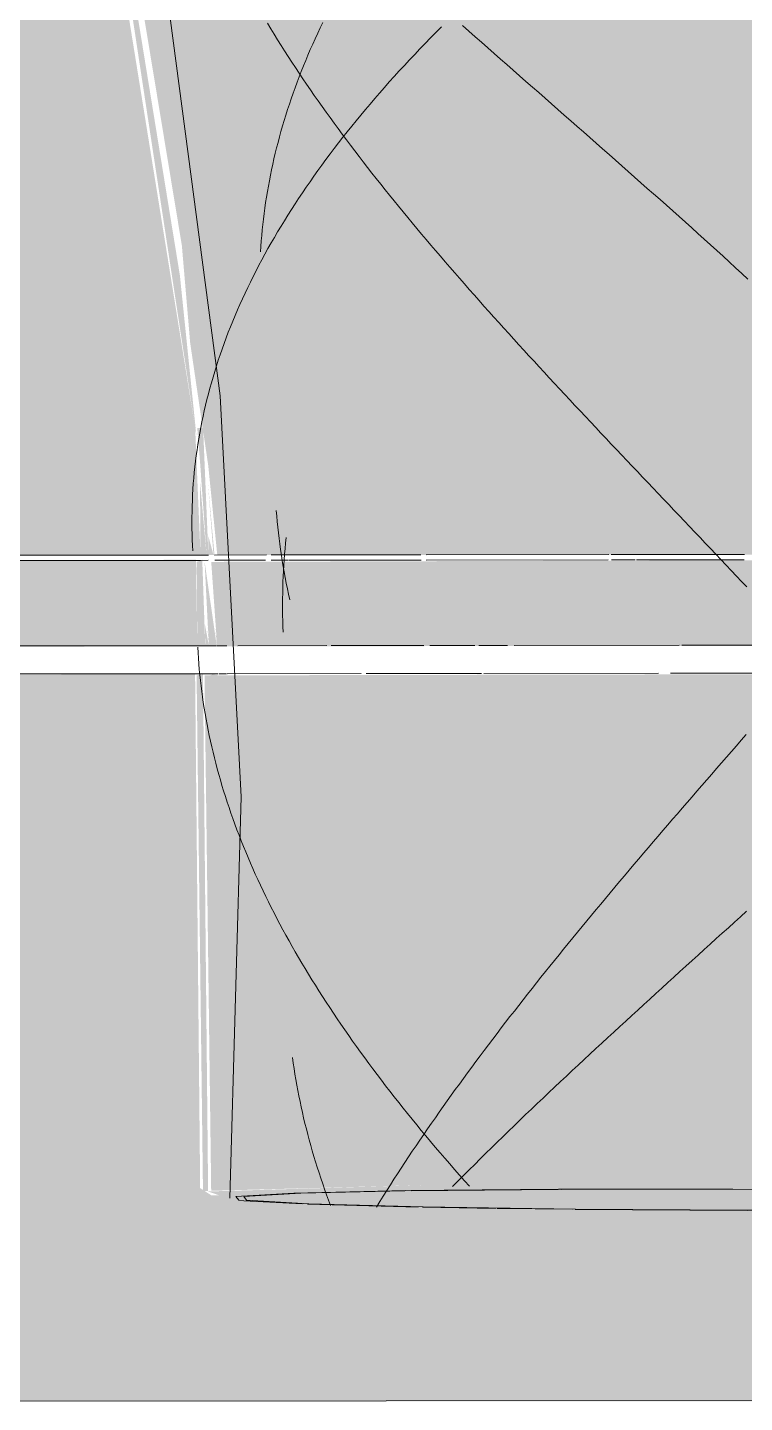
# Model space of a CAD drawing. Header units: inches. Extents: x 27328 to 121296, y -4075 to 4147.
# Drawn here: x 49625.25648 to 49625.26001, y 60.02466 to 60.03142 of the extents above; entities that cross this region are included whole.
import ezdxf

# ---------------------------------------------------------------- set-up
doc = ezdxf.new("R2010")
doc.units = ezdxf.units.IN
doc.header["$MEASUREMENT"] = 0
doc.layers.add('Q-SPCQ', color=91, linetype='Continuous', lineweight=9)
doc.layers.add('S-STRS', color=31, linetype='Continuous', lineweight=9)

# ---------------------------------------------------------------- blocks, each defined once
blk = doc.blocks.new('FP_213-mezzanine - perspective')
at = {"layer": 'Q-SPCQ'}
for p, q in [((23035.6228051, 60.0313991), (23035.6227786, 60.031372)), ((23035.6228319, 60.0314261), (23035.6228051, 60.0313991)), ((23035.6229366, 60.0314324), (23035.6229676, 60.031405)), ((23035.6229676, 60.031405), (23035.6229986, 60.0313775)), ((23035.6227523, 60.0313449), (23035.6227263, 60.0313178)), ((23035.6227786, 60.031372), (23035.6227523, 60.0313449)), ((23035.6229986, 60.0313775), (23035.6230297, 60.0313501)), ((23035.6230297, 60.0313501), (23035.6230608, 60.0313226)), ((23035.6226751, 60.0312636), (23035.6226499, 60.0312365)), ((23035.6227006, 60.0312907), (23035.6226751, 60.0312636)), ((23035.6227263, 60.0313178), (23035.6227006, 60.0312907)), ((23035.6230608, 60.0313226), (23035.6230919, 60.0312952)), ((23035.6230919, 60.0312952), (23035.6231231, 60.0312677)), ((23035.6231231, 60.0312677), (23035.6231544, 60.0312402)), ((23035.622625, 60.0312093), (23035.6226003, 60.0311822)), ((23035.6226499, 60.0312365), (23035.622625, 60.0312093)), ((23035.6231544, 60.0312402), (23035.6231856, 60.0312127)), ((23035.6231856, 60.0312127), (23035.623217, 60.0311851)), ((23035.6225518, 60.0311278), (23035.622528, 60.0311007)), ((23035.6225759, 60.031155), (23035.6225518, 60.0311278)), ((23035.6226003, 60.0311822), (23035.6225759, 60.031155)), ((23035.623217, 60.0311851), (23035.6232483, 60.0311576)), ((23035.6232483, 60.0311576), (23035.6232797, 60.0311301)), ((23035.6232797, 60.0311301), (23035.623311, 60.0311025)), ((23035.6225044, 60.0310735), (23035.6224811, 60.0310463)), ((23035.622528, 60.0311007), (23035.6225044, 60.0310735)), ((23035.623311, 60.0311025), (23035.6233424, 60.0310749)), ((23035.6233424, 60.0310749), (23035.6233739, 60.0310473)), ((23035.6224582, 60.0310191), (23035.6224354, 60.0309918)), ((23035.6224811, 60.0310463), (23035.6224582, 60.0310191)), ((23035.6233739, 60.0310473), (23035.6234053, 60.0310197)), ((23035.6234053, 60.0310197), (23035.6234368, 60.0309921)), ((23035.6223909, 60.0309374), (23035.622369, 60.0309101)), ((23035.622413, 60.0309646), (23035.6223909, 60.0309374)), ((23035.6224354, 60.0309918), (23035.622413, 60.0309646)), ((23035.6234368, 60.0309921), (23035.6234682, 60.0309645)), ((23035.6234682, 60.0309645), (23035.6234997, 60.0309368)), ((23035.6234997, 60.0309368), (23035.6235312, 60.0309092)), ((23035.6223475, 60.0308829), (23035.6223262, 60.0308556)), ((23035.622369, 60.0309101), (23035.6223475, 60.0308829)), ((23035.6235312, 60.0309092), (23035.6235626, 60.0308815)), ((23035.6235626, 60.0308815), (23035.6235941, 60.0308538)), ((23035.6222846, 60.030801), (23035.6222642, 60.0307737)), ((23035.6223052, 60.0308283), (23035.6222846, 60.030801)), ((23035.6223262, 60.0308556), (23035.6223052, 60.0308283)), ((23035.6235941, 60.0308538), (23035.6236255, 60.0308261)), ((23035.6236255, 60.0308261), (23035.623657, 60.0307984)), ((23035.623657, 60.0307984), (23035.6236884, 60.0307707)), ((23035.6222441, 60.0307464), (23035.6222243, 60.0307191)), ((23035.6222642, 60.0307737), (23035.6222441, 60.0307464)), ((23035.6236884, 60.0307707), (23035.6237198, 60.030743)), ((23035.6237198, 60.030743), (23035.6237512, 60.0307152)), ((23035.6221856, 60.0306645), (23035.6221667, 60.0306371)), ((23035.6222048, 60.0306918), (23035.6221856, 60.0306645)), ((23035.6222243, 60.0307191), (23035.6222048, 60.0306918)), ((23035.6237512, 60.0307152), (23035.6237826, 60.0306875)), ((23035.6237826, 60.0306875), (23035.623814, 60.0306597)), ((23035.623814, 60.0306597), (23035.6238453, 60.030632)), ((23035.6221481, 60.0306098), (23035.6221298, 60.0305825)), ((23035.6221667, 60.0306371), (23035.6221481, 60.0306098)), ((23035.6238453, 60.030632), (23035.6238766, 60.0306042)), ((23035.6238766, 60.0306042), (23035.6239078, 60.0305764)), ((23035.6220941, 60.0305277), (23035.6220767, 60.0305004)), ((23035.6221118, 60.0305551), (23035.6220941, 60.0305277)), ((23035.6221298, 60.0305825), (23035.6221118, 60.0305551)), ((23035.6239078, 60.0305764), (23035.6239391, 60.0305486)), ((23035.6239391, 60.0305486), (23035.6239703, 60.0305207)), ((23035.6239703, 60.0305207), (23035.6240014, 60.0304929)), ((23035.6220597, 60.030473), (23035.6220429, 60.0304456)), ((23035.6220767, 60.0305004), (23035.6220597, 60.030473)), ((23035.6240014, 60.0304929), (23035.6240325, 60.030465)), ((23035.6240325, 60.030465), (23035.6240636, 60.0304372)), ((23035.6220103, 60.0303908), (23035.6219944, 60.0303634)), ((23035.6220264, 60.0304182), (23035.6220103, 60.0303908)), ((23035.6220429, 60.0304456), (23035.6220264, 60.0304182)), ((23035.6240636, 60.0304372), (23035.6240946, 60.0304093)), ((23035.6240946, 60.0304093), (23035.6241255, 60.0303814)), ((23035.6219789, 60.030336), (23035.6219637, 60.0303085)), ((23035.6219944, 60.0303634), (23035.6219789, 60.030336)), ((23035.6241255, 60.0303814), (23035.6241564, 60.0303536)), ((23035.6241564, 60.0303536), (23035.6241873, 60.0303257)), ((23035.6241873, 60.0303257), (23035.624218, 60.0302977)), ((23035.6219342, 60.0302537), (23035.6219199, 60.0302262)), ((23035.6219488, 60.0302811), (23035.6219342, 60.0302537)), ((23035.6219637, 60.0303085), (23035.6219488, 60.0302811)), ((23035.624218, 60.0302977), (23035.6242488, 60.0302698)), ((23035.6242488, 60.0302698), (23035.6242794, 60.0302419)), ((23035.6219059, 60.0301988), (23035.6218922, 60.0301713)), ((23035.6219199, 60.0302262), (23035.6219059, 60.0301988)), ((23035.6242794, 60.0302419), (23035.62431, 60.0302139)), ((23035.62431, 60.0302139), (23035.6243405, 60.030186)), ((23035.6218659, 60.0301164), (23035.6218531, 60.0300889)), ((23035.6218789, 60.0301439), (23035.6218659, 60.0301164)), ((23035.6218922, 60.0301713), (23035.6218789, 60.0301439)), ((23035.6218407, 60.0300615), (23035.6218286, 60.030034)), ((23035.6218531, 60.0300889), (23035.6218407, 60.0300615)), ((23035.6218054, 60.029979), (23035.6217943, 60.0299515)), ((23035.6218169, 60.0300065), (23035.6218054, 60.029979)), ((23035.6218286, 60.030034), (23035.6218169, 60.0300065)), ((23035.6217834, 60.029924), (23035.6217729, 60.0298965)), ((23035.6217943, 60.0299515), (23035.6217834, 60.029924)), ((23035.6217628, 60.029869), (23035.6217529, 60.0298415)), ((23035.6217729, 60.0298965), (23035.6217628, 60.029869)), ((23035.6217341, 60.0297864), (23035.6217252, 60.0297589)), ((23035.6217433, 60.0298139), (23035.6217341, 60.0297864)), ((23035.6217529, 60.0298415), (23035.6217433, 60.0298139)), ((23035.6217166, 60.0297313), (23035.6217083, 60.0297038)), ((23035.6217252, 60.0297589), (23035.6217166, 60.0297313)), ((23035.6216927, 60.0296487), (23035.6216854, 60.0296212)), ((23035.6217004, 60.0296763), (23035.6216927, 60.0296487)), ((23035.6217083, 60.0297038), (23035.6217004, 60.0296763)), ((23035.6216784, 60.0295936), (23035.6216717, 60.0295661)), ((23035.6216854, 60.0296212), (23035.6216784, 60.0295936)), ((23035.6216593, 60.0295109), (23035.6216536, 60.0294834)), ((23035.6216653, 60.0295385), (23035.6216593, 60.0295109)), ((23035.6216717, 60.0295661), (23035.6216653, 60.0295385)), ((23035.6216482, 60.0294558), (23035.6216431, 60.0294282)), ((23035.6216536, 60.0294834), (23035.6216482, 60.0294558)), ((23035.6216338, 60.0293731), (23035.6216297, 60.0293455)), ((23035.6216383, 60.0294007), (23035.6216338, 60.0293731)), ((23035.6216431, 60.0294282), (23035.6216383, 60.0294007)), ((23035.6216259, 60.0293179), (23035.6216224, 60.0292903)), ((23035.6216297, 60.0293455), (23035.6216259, 60.0293179)), ((23035.6216163, 60.0292351), (23035.6216138, 60.0292076)), ((23035.6216192, 60.0292627), (23035.6216163, 60.0292351)), ((23035.6216224, 60.0292903), (23035.6216192, 60.0292627)), ((23035.6216115, 60.02918), (23035.6216096, 60.0291524)), ((23035.6216138, 60.0292076), (23035.6216115, 60.02918)), ((23035.621608, 60.0291248), (23035.6216067, 60.0290972)), ((23035.6216096, 60.0291524), (23035.621608, 60.0291248)), ((23035.621605, 60.029042), (23035.6216047, 60.0290144)), ((23035.6216057, 60.0290696), (23035.621605, 60.029042)), ((23035.6216067, 60.0290972), (23035.6216057, 60.0290696)), ((23035.6216047, 60.0290144), (23035.6216047, 60.0289868)), ((23035.6216047, 60.0289868), (23035.6216049, 60.0289591)), ((23035.6216049, 60.0289591), (23035.6216055, 60.0289315)), ((23035.6216055, 60.0289315), (23035.6216064, 60.0289039)), ((23035.6216064, 60.0289039), (23035.6216076, 60.0288763)), ((23035.6216076, 60.0288763), (23035.6216091, 60.0288487)), ((23035.6216337, 60.0283751), (23035.6216351, 60.028348)), ((23035.6216351, 60.028348), (23035.6216368, 60.0283209)), ((23035.6216368, 60.0283209), (23035.6216388, 60.0282937)), ((23035.6216388, 60.0282937), (23035.621641, 60.0282666)), ((23035.621641, 60.0282666), (23035.6216436, 60.0282395)), ((23035.6216436, 60.0282395), (23035.6216464, 60.0282123)), ((23035.6216464, 60.0282123), (23035.6216495, 60.0281852)), ((23035.6216495, 60.0281852), (23035.6216529, 60.028158)), ((23035.6216529, 60.028158), (23035.6216565, 60.0281309)), ((23035.6216565, 60.0281309), (23035.6216605, 60.0281037)), ((23035.6216605, 60.0281037), (23035.6216647, 60.0280766)), ((23035.6216647, 60.0280766), (23035.6216692, 60.0280494)), ((23035.6216692, 60.0280494), (23035.6216739, 60.0280222)), ((23035.6216739, 60.0280222), (23035.621679, 60.0279951)), ((23035.621679, 60.0279951), (23035.6216843, 60.0279679)), ((23035.6216843, 60.0279679), (23035.6216899, 60.0279407)), ((23035.6216899, 60.0279407), (23035.6216957, 60.0279135)), ((23035.6216957, 60.0279135), (23035.6217019, 60.0278863)), ((23035.6217019, 60.0278863), (23035.6217083, 60.0278591)), ((23035.6217083, 60.0278591), (23035.621715, 60.0278319)), ((23035.621715, 60.0278319), (23035.6217219, 60.0278047)), ((23035.6217219, 60.0278047), (23035.6217291, 60.0277775)), ((23035.6217291, 60.0277775), (23035.6217366, 60.0277503)), ((23035.6217366, 60.0277503), (23035.6217444, 60.0277231)), ((23035.6217444, 60.0277231), (23035.6217524, 60.0276959)), ((23035.6217524, 60.0276959), (23035.6217607, 60.0276687)), ((23035.6217607, 60.0276687), (23035.6217692, 60.0276414)), ((23035.6217692, 60.0276414), (23035.621778, 60.0276142)), ((23035.621778, 60.0276142), (23035.6217871, 60.027587)), ((23035.6217871, 60.027587), (23035.6217965, 60.0275597)), ((23035.6217965, 60.0275597), (23035.6218061, 60.0275325)), ((23035.6218061, 60.0275325), (23035.621816, 60.0275052)), ((23035.621816, 60.0275052), (23035.6218261, 60.027478)), ((23035.6218261, 60.027478), (23035.6218365, 60.0274507)), ((23035.6218365, 60.0274507), (23035.6218472, 60.0274234)), ((23035.6218472, 60.0274234), (23035.6218581, 60.0273962)), ((23035.6218581, 60.0273962), (23035.6218692, 60.0273689)), ((23035.6218692, 60.0273689), (23035.6218807, 60.0273416)), ((23035.6218807, 60.0273416), (23035.6218924, 60.0273143)), ((23035.6218924, 60.0273143), (23035.6219043, 60.027287)), ((23035.6219043, 60.027287), (23035.6219165, 60.0272597)), ((23035.6219165, 60.0272597), (23035.6219289, 60.0272325)), ((23035.6219289, 60.0272325), (23035.6219416, 60.0272052)), ((23035.6219416, 60.0272052), (23035.6219546, 60.0271778)), ((23035.6219546, 60.0271778), (23035.6219678, 60.0271505)), ((23035.6219678, 60.0271505), (23035.6219813, 60.0271232)), ((23035.6219813, 60.0271232), (23035.621995, 60.0270959)), ((23035.621995, 60.0270959), (23035.6220089, 60.0270686)), ((23035.6243336, 60.027077), (23035.6243038, 60.0270501)), ((23035.6220089, 60.0270686), (23035.6220231, 60.0270413)), ((23035.6220231, 60.0270413), (23035.6220375, 60.0270139)), ((23035.6220375, 60.0270139), (23035.6220522, 60.0269866)), ((23035.624274, 60.0270232), (23035.6242442, 60.0269963)), ((23035.6243038, 60.0270501), (23035.624274, 60.0270232)), ((23035.6220522, 60.0269866), (23035.6220671, 60.0269593)), ((23035.6220671, 60.0269593), (23035.6220823, 60.0269319)), ((23035.6241846, 60.0269424), (23035.6241548, 60.0269154)), ((23035.6242144, 60.0269693), (23035.6241846, 60.0269424)), ((23035.6242442, 60.0269963), (23035.6242144, 60.0269693)), ((23035.6220823, 60.0269319), (23035.6220977, 60.0269046)), ((23035.6220977, 60.0269046), (23035.6221134, 60.0268772)), ((23035.6221134, 60.0268772), (23035.6221293, 60.0268498)), ((23035.6241249, 60.0268884), (23035.6240951, 60.0268615)), ((23035.6241548, 60.0269154), (23035.6241249, 60.0268884)), ((23035.6221293, 60.0268498), (23035.6221454, 60.0268225)), ((23035.6221454, 60.0268225), (23035.6221617, 60.0267951)), ((23035.6240356, 60.0268075), (23035.6240058, 60.0267805)), ((23035.6240653, 60.0268345), (23035.6240356, 60.0268075)), ((23035.6240951, 60.0268615), (23035.6240653, 60.0268345)), ((23035.6221617, 60.0267951), (23035.6221783, 60.0267678)), ((23035.6221783, 60.0267678), (23035.6221952, 60.0267404)), ((23035.6221952, 60.0267404), (23035.6222122, 60.026713)), ((23035.623976, 60.0267535), (23035.6239463, 60.0267265)), ((23035.6240058, 60.0267805), (23035.623976, 60.0267535)), ((23035.6222122, 60.026713), (23035.6222295, 60.0266856)), ((23035.6222295, 60.0266856), (23035.622247, 60.0266582)), ((23035.6238869, 60.0266725), (23035.6238573, 60.0266455)), ((23035.6239166, 60.0266995), (23035.6238869, 60.0266725)), ((23035.6239463, 60.0267265), (23035.6239166, 60.0266995)), ((23035.622247, 60.0266582), (23035.6222648, 60.0266308)), ((23035.6222648, 60.0266308), (23035.6222828, 60.0266034)), ((23035.6222828, 60.0266034), (23035.622301, 60.026576)), ((23035.6238277, 60.0266185), (23035.6237981, 60.0265915)), ((23035.6238573, 60.0266455), (23035.6238277, 60.0266185)), ((23035.622301, 60.026576), (23035.6223194, 60.0265486)), ((23035.6223194, 60.0265486), (23035.6223381, 60.0265212)), ((23035.6237391, 60.0265374), (23035.6237096, 60.0265103)), ((23035.6237686, 60.0265644), (23035.6237391, 60.0265374)), ((23035.6237981, 60.0265915), (23035.6237686, 60.0265644)), ((23035.6223381, 60.0265212), (23035.6223569, 60.0264938)), ((23035.6223569, 60.0264938), (23035.622376, 60.0264664)), ((23035.622376, 60.0264664), (23035.6223954, 60.026439)), ((23035.6236802, 60.0264833), (23035.6236509, 60.0264562)), ((23035.6237096, 60.0265103), (23035.6236802, 60.0264833)), ((23035.6223954, 60.026439), (23035.6224149, 60.0264115)), ((23035.6224149, 60.0264115), (23035.6224347, 60.0263841)), ((23035.6235923, 60.0264021), (23035.6235631, 60.026375)), ((23035.6236216, 60.0264292), (23035.6235923, 60.0264021)), ((23035.6236509, 60.0264562), (23035.6236216, 60.0264292)), ((23035.6224347, 60.0263841), (23035.6224546, 60.0263567)), ((23035.6224546, 60.0263567), (23035.6224748, 60.0263292)), ((23035.6224748, 60.0263292), (23035.6224952, 60.0263018)), ((23035.623534, 60.026348), (23035.6235049, 60.0263209)), ((23035.6235631, 60.026375), (23035.623534, 60.026348)), ((23035.6224952, 60.0263018), (23035.6225158, 60.0262744)), ((23035.6225158, 60.0262744), (23035.6225366, 60.0262469)), ((23035.623447, 60.0262667), (23035.6234182, 60.0262396)), ((23035.623476, 60.0262938), (23035.623447, 60.0262667)), ((23035.6235049, 60.0263209), (23035.623476, 60.0262938)), ((23035.6225366, 60.0262469), (23035.6225576, 60.0262194)), ((23035.6225576, 60.0262194), (23035.6225789, 60.026192)), ((23035.6225789, 60.026192), (23035.6226003, 60.0261645)), ((23035.6233894, 60.0262125), (23035.6233607, 60.0261854)), ((23035.6234182, 60.0262396), (23035.6233894, 60.0262125)), ((23035.6226003, 60.0261645), (23035.622622, 60.0261371)), ((23035.622622, 60.0261371), (23035.6226438, 60.0261096)), ((23035.6233035, 60.0261311), (23035.6232751, 60.026104)), ((23035.6233321, 60.0261583), (23035.6233035, 60.0261311)), ((23035.6233607, 60.0261854), (23035.6233321, 60.0261583)), ((23035.6226438, 60.0261096), (23035.6226658, 60.0260821)), ((23035.6226658, 60.0260821), (23035.6226881, 60.0260546)), ((23035.6232467, 60.0260769), (23035.6232184, 60.0260498)), ((23035.6232751, 60.026104), (23035.6232467, 60.0260769)), ((23035.6226881, 60.0260546), (23035.6227105, 60.0260271)), ((23035.6227105, 60.0260271), (23035.6227332, 60.0259997)), ((23035.6227332, 60.0259997), (23035.622756, 60.0259722)), ((23035.6231622, 60.0259955), (23035.6231342, 60.0259683)), ((23035.6231903, 60.0260226), (23035.6231622, 60.0259955)), ((23035.6232184, 60.0260498), (23035.6231903, 60.0260226)), ((23035.622756, 60.0259722), (23035.622779, 60.0259447)), ((23035.622779, 60.0259447), (23035.6228022, 60.0259172)), ((23035.6231063, 60.0259412), (23035.6230786, 60.025914)), ((23035.6231342, 60.0259683), (23035.6231063, 60.0259412)), ((23035.6228022, 60.0259172), (23035.6228256, 60.0258897)), ((23035.6228256, 60.0258897), (23035.6228492, 60.0258622)), ((23035.6228492, 60.0258622), (23035.622873, 60.0258347)), ((23035.6230234, 60.0258597), (23035.6229959, 60.0258325)), ((23035.6230509, 60.0258869), (23035.6230234, 60.0258597)), ((23035.6230786, 60.025914), (23035.6230509, 60.0258869)), ((23035.622873, 60.0258347), (23035.6228969, 60.0258071)), ((23035.6228969, 60.0258071), (23035.6229211, 60.0257796)), ((23035.6229686, 60.0258054), (23035.6229414, 60.0257782)), ((23035.6229959, 60.0258325), (23035.6229686, 60.0258054)), ((23035.6229143, 60.025751), (23035.6228874, 60.0257238)), ((23035.6229414, 60.0257782), (23035.6229143, 60.025751)), ((23035.6229211, 60.0257796), (23035.6229454, 60.0257521)), ((23035.6229454, 60.0257521), (23035.6229699, 60.0257246))]:
    blk.add_line(p, q, dxfattribs=at)
blk.add_polyline3d([(23035.6217907, 60.0256662, 0), (23035.6218462, 60.0276399, 0), (23035.6217436, 60.0296123, 0), (23035.6214836, 60.0315712, 0), (23035.6212301, 60.0328351, 0)], dxfattribs=at)
blk = doc.blocks.new('FP_214-mezzanine - perspective')
at = {"layer": 'Q-SPCQ'}
for p, q in [((23035.6219763, 60.0314445), (23035.6219928, 60.0314171)), ((23035.6219928, 60.0314171), (23035.6220095, 60.0313898)), ((23035.6222362, 60.0314211), (23035.6222236, 60.0313944)), ((23035.6222492, 60.0314479), (23035.6222362, 60.0314211)), ((23035.6220095, 60.0313898), (23035.6220263, 60.0313625)), ((23035.6220263, 60.0313625), (23035.6220434, 60.0313352)), ((23035.6220434, 60.0313352), (23035.6220608, 60.0313078)), ((23035.6221991, 60.0313408), (23035.6221872, 60.0313141)), ((23035.6222112, 60.0313676), (23035.6221991, 60.0313408)), ((23035.6222236, 60.0313944), (23035.6222112, 60.0313676)), ((23035.6220608, 60.0313078), (23035.6220783, 60.0312805)), ((23035.6220783, 60.0312805), (23035.622096, 60.0312532)), ((23035.6221757, 60.0312873), (23035.6221644, 60.0312605)), ((23035.6221872, 60.0313141), (23035.6221757, 60.0312873)), ((23035.622096, 60.0312532), (23035.622114, 60.0312259)), ((23035.622114, 60.0312259), (23035.6221321, 60.0311986)), ((23035.6221321, 60.0311986), (23035.6221504, 60.0311712)), ((23035.6221426, 60.0312069), (23035.6221322, 60.0311801)), ((23035.6221534, 60.0312337), (23035.6221426, 60.0312069)), ((23035.6221644, 60.0312605), (23035.6221534, 60.0312337)), ((23035.622122, 60.0311533), (23035.6221121, 60.0311265)), ((23035.6221322, 60.0311801), (23035.622122, 60.0311533)), ((23035.6221504, 60.0311712), (23035.622169, 60.0311439)), ((23035.622169, 60.0311439), (23035.6221877, 60.0311166)), ((23035.6220931, 60.0310728), (23035.622084, 60.031046)), ((23035.6221025, 60.0310996), (23035.6220931, 60.0310728)), ((23035.6221121, 60.0311265), (23035.6221025, 60.0310996)), ((23035.6221877, 60.0311166), (23035.6222067, 60.0310893)), ((23035.6222067, 60.0310893), (23035.6222258, 60.031062)), ((23035.6222258, 60.031062), (23035.6222451, 60.0310347)), ((23035.6220752, 60.0310191), (23035.6220667, 60.0309923)), ((23035.622084, 60.031046), (23035.6220752, 60.0310191)), ((23035.6222451, 60.0310347), (23035.6222646, 60.0310074)), ((23035.6222646, 60.0310074), (23035.6222842, 60.0309801)), ((23035.6220505, 60.0309386), (23035.6220428, 60.0309117)), ((23035.6220585, 60.0309654), (23035.6220505, 60.0309386)), ((23035.6220667, 60.0309923), (23035.6220585, 60.0309654)), ((23035.6222842, 60.0309801), (23035.6223041, 60.0309528)), ((23035.6223041, 60.0309528), (23035.6223241, 60.0309255)), ((23035.6223241, 60.0309255), (23035.6223443, 60.0308982)), ((23035.6220282, 60.030858), (23035.6220213, 60.0308311)), ((23035.6220353, 60.0308849), (23035.6220282, 60.030858)), ((23035.6220428, 60.0309117), (23035.6220353, 60.0308849)), ((23035.6223443, 60.0308982), (23035.6223647, 60.0308709)), ((23035.6223647, 60.0308709), (23035.6223852, 60.0308436)), ((23035.6220147, 60.0308042), (23035.6220084, 60.0307773)), ((23035.6220213, 60.0308311), (23035.6220147, 60.0308042)), ((23035.6223852, 60.0308436), (23035.6224059, 60.0308163)), ((23035.6224059, 60.0308163), (23035.6224268, 60.030789)), ((23035.6219965, 60.0307235), (23035.621991, 60.0306966)), ((23035.6220023, 60.0307504), (23035.6219965, 60.0307235)), ((23035.6220084, 60.0307773), (23035.6220023, 60.0307504)), ((23035.6224268, 60.030789), (23035.6224478, 60.0307617)), ((23035.6224478, 60.0307617), (23035.622469, 60.0307345)), ((23035.622469, 60.0307345), (23035.6224903, 60.0307072)), ((23035.6219857, 60.0306697), (23035.6219807, 60.0306428)), ((23035.621991, 60.0306966), (23035.6219857, 60.0306697)), ((23035.6224903, 60.0307072), (23035.6225118, 60.0306799)), ((23035.6225118, 60.0306799), (23035.6225335, 60.0306526)), ((23035.6219716, 60.0305889), (23035.6219674, 60.030562)), ((23035.621976, 60.0306158), (23035.6219716, 60.0305889)), ((23035.6219807, 60.0306428), (23035.621976, 60.0306158)), ((23035.6225335, 60.0306526), (23035.6225552, 60.0306254)), ((23035.6225552, 60.0306254), (23035.6225772, 60.0305981)), ((23035.6225772, 60.0305981), (23035.6225992, 60.0305708)), ((23035.6219635, 60.030535), (23035.6219598, 60.0305081)), ((23035.6219674, 60.030562), (23035.6219635, 60.030535)), ((23035.6225992, 60.0305708), (23035.6226214, 60.0305436)), ((23035.6226214, 60.0305436), (23035.6226438, 60.0305163)), ((23035.6219534, 60.0304541), (23035.6219505, 60.0304272)), ((23035.6219565, 60.0304811), (23035.6219534, 60.0304541)), ((23035.6219598, 60.0305081), (23035.6219565, 60.0304811)), ((23035.6226438, 60.0305163), (23035.6226662, 60.0304891)), ((23035.6226662, 60.0304891), (23035.6226888, 60.0304618)), ((23035.6226888, 60.0304618), (23035.6227115, 60.0304346)), ((23035.6219479, 60.0304002), (23035.6219456, 60.0303732)), ((23035.6219505, 60.0304272), (23035.6219479, 60.0304002)), ((23035.6227115, 60.0304346), (23035.6227344, 60.0304073)), ((23035.6227344, 60.0304073), (23035.6227574, 60.0303801)), ((23035.6219435, 60.0303462), (23035.6219417, 60.0303192)), ((23035.6219456, 60.0303732), (23035.6219435, 60.0303462)), ((23035.6227574, 60.0303801), (23035.6227805, 60.0303528)), ((23035.6227805, 60.0303528), (23035.6228037, 60.0303256)), ((23035.6228037, 60.0303256), (23035.622827, 60.0302984)), ((23035.622827, 60.0302984), (23035.6228504, 60.0302712)), ((23035.6228504, 60.0302712), (23035.6228739, 60.0302439)), ((23035.6228739, 60.0302439), (23035.6228976, 60.0302167)), ((23035.6228976, 60.0302167), (23035.6229213, 60.0301895)), ((23035.6229213, 60.0301895), (23035.6229451, 60.0301623)), ((23035.6229451, 60.0301623), (23035.6229691, 60.0301351)), ((23035.6229691, 60.0301351), (23035.6229931, 60.0301079)), ((23035.6229931, 60.0301079), (23035.6230172, 60.0300806)), ((23035.6230172, 60.0300806), (23035.6230415, 60.0300534)), ((23035.6230415, 60.0300534), (23035.6230658, 60.0300263)), ((23035.6230658, 60.0300263), (23035.6230901, 60.0299991)), ((23035.6230901, 60.0299991), (23035.6231146, 60.0299719)), ((23035.6231146, 60.0299719), (23035.6231391, 60.0299447)), ((23035.6231391, 60.0299447), (23035.6231638, 60.0299175)), ((23035.6231638, 60.0299175), (23035.6231885, 60.0298903)), ((23035.6231885, 60.0298903), (23035.6232132, 60.0298632)), ((23035.6232132, 60.0298632), (23035.623238, 60.029836)), ((23035.623238, 60.029836), (23035.6232629, 60.0298088)), ((23035.6232629, 60.0298088), (23035.6232879, 60.0297817)), ((23035.6232879, 60.0297817), (23035.6233129, 60.0297545)), ((23035.6233129, 60.0297545), (23035.623338, 60.0297273)), ((23035.623338, 60.0297273), (23035.6233631, 60.0297002)), ((23035.6233631, 60.0297002), (23035.6233883, 60.0296731)), ((23035.6233883, 60.0296731), (23035.6234136, 60.0296459)), ((23035.6234136, 60.0296459), (23035.6234388, 60.0296188)), ((23035.6234388, 60.0296188), (23035.6234642, 60.0295916)), ((23035.6234642, 60.0295916), (23035.6234895, 60.0295645)), ((23035.6234895, 60.0295645), (23035.6235149, 60.0295374)), ((23035.6235149, 60.0295374), (23035.6235404, 60.0295103)), ((23035.6235404, 60.0295103), (23035.6235659, 60.0294831)), ((23035.6235659, 60.0294831), (23035.6235914, 60.029456)), ((23035.6235914, 60.029456), (23035.6236169, 60.0294289)), ((23035.6236169, 60.0294289), (23035.6236425, 60.0294018)), ((23035.6236425, 60.0294018), (23035.6236681, 60.0293747)), ((23035.6236681, 60.0293747), (23035.6236937, 60.0293476)), ((23035.6236937, 60.0293476), (23035.6237194, 60.0293205)), ((23035.6237194, 60.0293205), (23035.623745, 60.0292935)), ((23035.623745, 60.0292935), (23035.6237707, 60.0292664)), ((23035.6237707, 60.0292664), (23035.6237964, 60.0292393)), ((23035.6237964, 60.0292393), (23035.6238221, 60.0292122)), ((23035.6238221, 60.0292122), (23035.6238478, 60.0291851)), ((23035.6238478, 60.0291851), (23035.6238735, 60.0291581)), ((23035.6238735, 60.0291581), (23035.6238993, 60.029131)), ((23035.6238993, 60.029131), (23035.623925, 60.029104)), ((23035.623925, 60.029104), (23035.6239507, 60.0290769)), ((23035.6239507, 60.0290769), (23035.6239764, 60.0290499)), ((23035.6239764, 60.0290499), (23035.6240021, 60.0290228)), ((23035.6240021, 60.0290228), (23035.6240278, 60.0289958)), ((23035.6240278, 60.0289958), (23035.6240535, 60.0289688)), ((23035.6240535, 60.0289688), (23035.6240792, 60.0289417)), ((23035.6240792, 60.0289417), (23035.6241049, 60.0289147)), ((23035.6241049, 60.0289147), (23035.6241305, 60.0288877)), ((23035.6241305, 60.0288877), (23035.6241561, 60.0288607)), ((23035.6241561, 60.0288607), (23035.6241817, 60.0288337)), ((23035.6241817, 60.0288337), (23035.6242073, 60.0288067)), ((23035.6242073, 60.0288067), (23035.6242329, 60.0287796)), ((23035.6242329, 60.0287796), (23035.6242584, 60.0287527)), ((23035.6242584, 60.0287527), (23035.6242839, 60.0287257)), ((23035.6242839, 60.0287257), (23035.6243094, 60.0286987)), ((23035.6243094, 60.0286987), (23035.6243348, 60.0286717)), ((23035.6242834, 60.027891), (23035.6242591, 60.0278631)), ((23035.6243077, 60.0279188), (23035.6242834, 60.027891)), ((23035.624332, 60.0279467), (23035.6243077, 60.0279188)), ((23035.6242348, 60.0278353), (23035.6242106, 60.0278074)), ((23035.6242591, 60.0278631), (23035.6242348, 60.0278353)), ((23035.6241622, 60.0277517), (23035.624138, 60.0277239)), ((23035.6241864, 60.0277796), (23035.6241622, 60.0277517)), ((23035.6242106, 60.0278074), (23035.6241864, 60.0277796)), ((23035.6241138, 60.0276961), (23035.6240897, 60.0276683)), ((23035.624138, 60.0277239), (23035.6241138, 60.0276961)), ((23035.6240416, 60.0276126), (23035.6240175, 60.0275848)), ((23035.6240656, 60.0276404), (23035.6240416, 60.0276126)), ((23035.6240897, 60.0276683), (23035.6240656, 60.0276404)), ((23035.6239935, 60.027557), (23035.6239696, 60.0275292)), ((23035.6240175, 60.0275848), (23035.6239935, 60.027557)), ((23035.6239457, 60.0275014), (23035.6239218, 60.0274736)), ((23035.6239696, 60.0275292), (23035.6239457, 60.0275014)), ((23035.6238742, 60.027418), (23035.6238505, 60.0273903)), ((23035.623898, 60.0274458), (23035.6238742, 60.027418)), ((23035.6239218, 60.0274736), (23035.623898, 60.0274458)), ((23035.6238268, 60.0273625), (23035.6238032, 60.0273347)), ((23035.6238505, 60.0273903), (23035.6238268, 60.0273625)), ((23035.6237561, 60.0272792), (23035.6237326, 60.0272514)), ((23035.6237796, 60.027307), (23035.6237561, 60.0272792)), ((23035.6238032, 60.0273347), (23035.6237796, 60.027307)), ((23035.6237092, 60.0272237), (23035.6236859, 60.0271959)), ((23035.6237326, 60.0272514), (23035.6237092, 60.0272237)), ((23035.6236394, 60.0271405), (23035.6236162, 60.0271127)), ((23035.6236626, 60.0271682), (23035.6236394, 60.0271405)), ((23035.6236859, 60.0271959), (23035.6236626, 60.0271682)), ((23035.6235931, 60.027085), (23035.6235701, 60.0270573)), ((23035.6236162, 60.0271127), (23035.6235931, 60.027085)), ((23035.6235472, 60.0270295), (23035.6235243, 60.0270018)), ((23035.6235701, 60.0270573), (23035.6235472, 60.0270295)), ((23035.6234788, 60.0269464), (23035.6234561, 60.0269187)), ((23035.6235015, 60.0269741), (23035.6234788, 60.0269464)), ((23035.6235243, 60.0270018), (23035.6235015, 60.0269741)), ((23035.6234336, 60.026891), (23035.6234111, 60.0268633)), ((23035.6234561, 60.0269187), (23035.6234336, 60.026891)), ((23035.6233664, 60.0268079), (23035.6233441, 60.0267802)), ((23035.6233887, 60.0268356), (23035.6233664, 60.0268079)), ((23035.6234111, 60.0268633), (23035.6233887, 60.0268356)), ((23035.623322, 60.0267526), (23035.6232999, 60.0267249)), ((23035.6233441, 60.0267802), (23035.623322, 60.0267526)), ((23035.6232561, 60.0266696), (23035.6232344, 60.0266419)), ((23035.623278, 60.0266972), (23035.6232561, 60.0266696)), ((23035.6232999, 60.0267249), (23035.623278, 60.0266972)), ((23035.6232127, 60.0266142), (23035.6231911, 60.0265866)), ((23035.6232344, 60.0266419), (23035.6232127, 60.0266142)), ((23035.6231483, 60.0265313), (23035.623127, 60.0265037)), ((23035.6231696, 60.026559), (23035.6231483, 60.0265313)), ((23035.6231911, 60.0265866), (23035.6231696, 60.026559)), ((23035.6231058, 60.026476), (23035.6230848, 60.0264484)), ((23035.623127, 60.0265037), (23035.6231058, 60.026476)), ((23035.6230639, 60.0264208), (23035.623043, 60.0263932)), ((23035.6230848, 60.0264484), (23035.6230639, 60.0264208)), ((23035.6220992, 60.0263577), (23035.622103, 60.0263307)), ((23035.622103, 60.0263307), (23035.622107, 60.0263037)), ((23035.6230017, 60.0263379), (23035.6229812, 60.0263103)), ((23035.6230223, 60.0263656), (23035.6230017, 60.0263379)), ((23035.623043, 60.0263932), (23035.6230223, 60.0263656)), ((23035.622107, 60.0263037), (23035.6221113, 60.0262767)), ((23035.6221113, 60.0262767), (23035.6221159, 60.0262497)), ((23035.6229608, 60.0262827), (23035.6229406, 60.0262551)), ((23035.6229812, 60.0263103), (23035.6229608, 60.0262827)), ((23035.6221159, 60.0262497), (23035.6221206, 60.0262227)), ((23035.6221206, 60.0262227), (23035.6221256, 60.0261957)), ((23035.6221256, 60.0261957), (23035.6221309, 60.0261687)), ((23035.6229005, 60.0262), (23035.6228806, 60.0261724)), ((23035.6229205, 60.0262276), (23035.6229005, 60.0262)), ((23035.6229406, 60.0262551), (23035.6229205, 60.0262276)), ((23035.6221309, 60.0261687), (23035.6221364, 60.0261417)), ((23035.6221364, 60.0261417), (23035.6221422, 60.0261147)), ((23035.6228608, 60.0261448), (23035.6228412, 60.0261172)), ((23035.6228806, 60.0261724), (23035.6228608, 60.0261448)), ((23035.6221422, 60.0261147), (23035.6221481, 60.0260877)), ((23035.6221481, 60.0260877), (23035.6221544, 60.0260608)), ((23035.6221544, 60.0260608), (23035.6221609, 60.0260338)), ((23035.6228024, 60.0260621), (23035.6227832, 60.0260345)), ((23035.6228217, 60.0260897), (23035.6228024, 60.0260621)), ((23035.6228412, 60.0261172), (23035.6228217, 60.0260897)), ((23035.6221609, 60.0260338), (23035.6221676, 60.0260068)), ((23035.6221676, 60.0260068), (23035.6221745, 60.0259799)), ((23035.6227641, 60.026007), (23035.6227451, 60.0259794)), ((23035.6227832, 60.0260345), (23035.6227641, 60.026007)), ((23035.6221745, 60.0259799), (23035.6221818, 60.0259529)), ((23035.6221818, 60.0259529), (23035.6221892, 60.0259259)), ((23035.6221892, 60.0259259), (23035.6221969, 60.025899)), ((23035.6227076, 60.0259243), (23035.6226891, 60.0258968)), ((23035.6227263, 60.0259519), (23035.6227076, 60.0259243)), ((23035.6227451, 60.0259794), (23035.6227263, 60.0259519)), ((23035.6221969, 60.025899), (23035.6222048, 60.025872)), ((23035.6222048, 60.025872), (23035.622213, 60.0258451)), ((23035.6226707, 60.0258693), (23035.6226525, 60.0258417)), ((23035.6226891, 60.0258968), (23035.6226707, 60.0258693)), ((23035.622213, 60.0258451), (23035.6222214, 60.0258181)), ((23035.6222214, 60.0258181), (23035.6222301, 60.0257912)), ((23035.6222301, 60.0257912), (23035.622239, 60.0257642)), ((23035.6226165, 60.0257867), (23035.6225987, 60.0257592)), ((23035.6226344, 60.0258142), (23035.6226165, 60.0257867)), ((23035.6226525, 60.0258417), (23035.6226344, 60.0258142)), ((23035.622239, 60.0257642), (23035.6222481, 60.0257373)), ((23035.6222481, 60.0257373), (23035.6222575, 60.0257103)), ((23035.622581, 60.0257317), (23035.6225636, 60.0257042)), ((23035.6225987, 60.0257592), (23035.622581, 60.0257317)), ((23035.6222575, 60.0257103), (23035.6222671, 60.0256834)), ((23035.6222671, 60.0256834), (23035.622277, 60.0256565)), ((23035.622277, 60.0256565), (23035.6222871, 60.0256296)), ((23035.6225462, 60.0256767), (23035.6225291, 60.0256492)), ((23035.6225636, 60.0257042), (23035.6225462, 60.0256767)), ((23035.6225291, 60.0256492), (23035.6225121, 60.0256217))]:
    blk.add_line(p, q, dxfattribs=at)
blk = doc.blocks.new('FP_215-mezzanine - perspective')
at = {"layer": 'Q-SPCQ'}
for p, q in [((23035.6220194, 60.0290481), (23035.6220217, 60.0290206)), ((23035.6220217, 60.0290206), (23035.6220242, 60.0289931)), ((23035.6220242, 60.0289931), (23035.6220269, 60.0289656)), ((23035.6220269, 60.0289656), (23035.62203, 60.0289381)), ((23035.62203, 60.0289381), (23035.6220333, 60.0289106)), ((23035.6220333, 60.0289106), (23035.6220368, 60.0288832)), ((23035.6220686, 60.0289152), (23035.6220658, 60.0288878)), ((23035.6220368, 60.0288832), (23035.6220406, 60.0288557)), ((23035.6220406, 60.0288557), (23035.6220446, 60.0288282)), ((23035.6220609, 60.0288332), (23035.6220587, 60.0288058)), ((23035.6220632, 60.0288605), (23035.6220609, 60.0288332)), ((23035.6220658, 60.0288878), (23035.6220632, 60.0288605)), ((23035.6220446, 60.0288282), (23035.6220489, 60.0288007)), ((23035.6220489, 60.0288007), (23035.6220535, 60.0287732)), ((23035.6220535, 60.0287732), (23035.6220583, 60.0287457)), ((23035.6220569, 60.0287785), (23035.6220552, 60.0287511)), ((23035.6220587, 60.0288058), (23035.6220569, 60.0287785)), ((23035.6220527, 60.0286964), (23035.6220518, 60.028669)), ((23035.6220539, 60.0287237), (23035.6220527, 60.0286964)), ((23035.6220552, 60.0287511), (23035.6220539, 60.0287237)), ((23035.6220583, 60.0287457), (23035.6220633, 60.0287182)), ((23035.6220633, 60.0287182), (23035.6220686, 60.0286908)), ((23035.6220511, 60.0286416), (23035.6220507, 60.0286143)), ((23035.6220518, 60.028669), (23035.6220511, 60.0286416)), ((23035.6220686, 60.0286908), (23035.6220741, 60.0286633)), ((23035.6220741, 60.0286633), (23035.6220799, 60.0286358)), ((23035.6220799, 60.0286358), (23035.6220859, 60.0286083)), ((23035.6220507, 60.0286143), (23035.6220505, 60.0285869)), ((23035.6220505, 60.0285869), (23035.6220506, 60.0285595)), ((23035.6220506, 60.0285595), (23035.6220508, 60.0285321)), ((23035.6220508, 60.0285321), (23035.6220514, 60.0285047)), ((23035.6220514, 60.0285047), (23035.6220521, 60.0284773)), ((23035.6220521, 60.0284773), (23035.6220531, 60.0284499))]:
    blk.add_line(p, q, dxfattribs=at)

msp = doc.modelspace()

# ---------------------------------------------------------------- hatches: boundary and pattern name
at = {"layer": 'S-STRS', "lineweight": 5}
h = msp.add_hatch(color=256, dxfattribs=at)
h.paths.add_polyline_path([(49625.2456533, 60.0288172), (49625.2573297, 60.0288287), (49625.2573034, 60.0294533), (49625.2567332, 60.0329825), (49625.2566036, 60.0332595), (49625.2456533, 60.0332404)], flags=0)
h.paths.add_polyline_path([(49625.2623385, 60.0288337), (49625.2893004, 60.0288603), (49625.2893004, 60.0353222), (49625.2839447, 60.0353158), (49625.2839184, 60.0332863), (49625.2630747, 60.0332403), (49625.2629856, 60.0330665), (49625.2628699, 60.0327297), (49625.2623407, 60.0291495)], flags=0)
h = msp.add_hatch(color=256, dxfattribs=at)
h.paths.add_polyline_path([(49625.2573297, 60.0288287), (49625.2573549, 60.0288287), (49625.2573272, 60.0291897)], flags=0)
h.paths.add_polyline_path([(49625.2568199, 60.0328816), (49625.256839, 60.0328972), (49625.2568195, 60.0328853)], flags=0)
h.paths.add_polyline_path([(49625.2573104, 60.0294074), (49625.2572281, 60.0302052), (49625.2567754, 60.0329825), (49625.2566204, 60.0332595), (49625.2566209, 60.0332403), (49625.2568037, 60.0327297), (49625.2573054, 60.0294401)], flags=0)
h.paths.add_polyline_path([(49625.2573597, 60.0288287), (49625.2573685, 60.0288288), (49625.2573425, 60.029455), (49625.2573138, 60.0294533), (49625.2573289, 60.0292678)], flags=0)
h.paths.add_polyline_path([(49625.2622998, 60.0288336), (49625.2623112, 60.0288336), (49625.262302, 60.0291496)], flags=0)
h.paths.add_polyline_path([(49625.2623581, 60.0293769), (49625.2628548, 60.0328557), (49625.2628305, 60.0327297), (49625.262398, 60.0298959)], flags=0)
h.paths.add_polyline_path([(49625.2623164, 60.0288336), (49625.2623385, 60.0288337), (49625.2623407, 60.0291495)], flags=0)
h.paths.add_polyline_path([(49625.2628849, 60.0328281), (49625.2630271, 60.0332403), (49625.2629431, 60.0330665), (49625.2628871, 60.0328541), (49625.2628856, 60.0328369)], flags=0)
h = msp.add_hatch(color=256, dxfattribs=at)
h.paths.add_polyline_path([(49625.2572787, 60.0298733), (49625.2573679, 60.0292678), (49625.2574123, 60.0288288), (49625.2622723, 60.0288336), (49625.2623415, 60.0295256), (49625.2624068, 60.030049), (49625.2624432, 60.0301923), (49625.2628957, 60.0329535), (49625.2630042, 60.0332668), (49625.2566913, 60.0332371), (49625.2566824, 60.0331954), (49625.2568277, 60.0328306), (49625.257238, 60.0303506), (49625.2572696, 60.0299821)], flags=0)
h.paths.add_polyline_path([(49625.2573549, 60.0288287), (49625.2573597, 60.0288287), (49625.2573272, 60.0291897)], flags=0)
h.paths.add_polyline_path([(49625.2573685, 60.0288288), (49625.2573936, 60.0288288), (49625.2573678, 60.0289242)], flags=0)
h.paths.add_polyline_path([(49625.2622777, 60.0288336), (49625.2622998, 60.0288336), (49625.262302, 60.0291496)], flags=0)
h.paths.add_polyline_path([(49625.2623415, 60.0292678), (49625.2623581, 60.0293769), (49625.2623419, 60.0292724)], flags=0)
h.paths.add_polyline_path([(49625.2623112, 60.0288336), (49625.2623164, 60.0288336), (49625.2623267, 60.0290556)], flags=0)
h.paths.add_polyline_path([(49625.2568533, 60.0328559), (49625.2568183, 60.0328972), (49625.2568472, 60.0328733)], flags=0)
h = msp.add_hatch(color=256, dxfattribs=at)
h.paths.add_polyline_path([(49625.2573936, 60.0288288), (49625.2573986, 60.0288288), (49625.2573659, 60.0291883)], flags=0)
h.paths.add_polyline_path([(49625.2623029, 60.0292724), (49625.2623415, 60.0296634), (49625.2623058, 60.0293076)], flags=0)
h.paths.add_polyline_path([(49625.2622723, 60.0288336), (49625.2622777, 60.0288336), (49625.2623025, 60.0292678)], flags=0)
h.paths.add_polyline_path([(49625.2623892, 60.0298379), (49625.2624098, 60.030049), (49625.2624016, 60.0299865)], flags=0)
h = msp.add_hatch(color=256, dxfattribs=at)
h.paths.add_polyline_path([(49625.2512508, 60.0283768), (49625.2573142, 60.0283827), (49625.2573078, 60.0288055), (49625.2512508, 60.0287952), (49625.2512508, 60.0284831)], flags=0)
h.paths.add_polyline_path([(49625.2623172, 60.0283876), (49625.2732669, 60.0283983), (49625.2732669, 60.0288213), (49625.2623201, 60.0287952), (49625.2623179, 60.0284831)], flags=0)
h = msp.add_hatch(color=256, dxfattribs=at)
h.paths.add_polyline_path([(49625.2512768, 60.0283737), (49625.2573141, 60.0283796), (49625.2573077, 60.0288055), (49625.2512768, 60.0287953), (49625.2512768, 60.0284831)], flags=0)
h.paths.add_polyline_path([(49625.2623171, 60.0283845), (49625.2732905, 60.0283951), (49625.2732905, 60.0288213), (49625.26232, 60.0287952), (49625.2623178, 60.0284831)], flags=0)
h = msp.add_hatch(color=256, dxfattribs=at)
h.paths.add_polyline_path([(49625.2573141, 60.0283796), (49625.2573529, 60.0283796), (49625.2573382, 60.0288056), (49625.2573112, 60.0287952), (49625.2573134, 60.0284831)], flags=0)
h.paths.add_polyline_path([(49625.2622784, 60.0283844), (49625.2623171, 60.0283845), (49625.262295, 60.0287952), (49625.2622791, 60.0284831)], flags=0)
h = msp.add_hatch(color=256, dxfattribs=at)
h.paths.add_polyline_path([(49625.2573142, 60.0283827), (49625.257353, 60.0283828), (49625.2573383, 60.0288056), (49625.2573113, 60.0287952), (49625.2573135, 60.0284831)], flags=0)
h.paths.add_polyline_path([(49625.2622785, 60.0283876), (49625.2623172, 60.0283876), (49625.2622951, 60.0287952), (49625.2622792, 60.0284831)], flags=0)
h = msp.add_hatch(color=256, dxfattribs=at)
h.paths.add_polyline_path([(49625.2573529, 60.0283796), (49625.2573709, 60.0283796), (49625.2573522, 60.0284831)], flags=0)
h.paths.add_polyline_path([(49625.2573729, 60.0283796), (49625.2574097, 60.0283797), (49625.25735, 60.0287952), (49625.2573656, 60.0284831)], flags=0)
h.paths.add_polyline_path([(49625.2574116, 60.0283797), (49625.2622226, 60.0283844), (49625.2622344, 60.0288104), (49625.2573825, 60.0287952), (49625.2574044, 60.0284831)], flags=0)
h.paths.add_polyline_path([(49625.2622247, 60.0283844), (49625.2622614, 60.0283844), (49625.2622563, 60.0287952), (49625.2622323, 60.0284831)], flags=0)
h.paths.add_polyline_path([(49625.2622635, 60.0283844), (49625.2622784, 60.0283844), (49625.2622711, 60.0284831)], flags=0)
h = msp.add_hatch(color=256, dxfattribs=at)
h.paths.add_polyline_path([(49625.257353, 60.0283828), (49625.2573708, 60.0283828), (49625.2573523, 60.0284831)], flags=0)
h.paths.add_polyline_path([(49625.2573727, 60.0283828), (49625.2574095, 60.0283828), (49625.2573501, 60.0287952), (49625.2573657, 60.0284831)], flags=0)
h.paths.add_polyline_path([(49625.2574115, 60.0283828), (49625.2622229, 60.0283875), (49625.2622345, 60.0288104), (49625.2573826, 60.0287952), (49625.2574045, 60.0284831)], flags=0)
h.paths.add_polyline_path([(49625.2622251, 60.0283875), (49625.2622617, 60.0283875), (49625.2622564, 60.0287952), (49625.2622324, 60.0284831)], flags=0)
h.paths.add_polyline_path([(49625.2622638, 60.0283876), (49625.2622785, 60.0283876), (49625.2622712, 60.0284831)], flags=0)
h = msp.add_hatch(color=256, dxfattribs=at)
h.paths.add_polyline_path([(49625.2573709, 60.0283796), (49625.2573729, 60.0283796), (49625.257363, 60.0284831)], flags=0)
h.paths.add_polyline_path([(49625.2574097, 60.0283797), (49625.2574116, 60.0283797), (49625.2574017, 60.0284831)], flags=0)
h.paths.add_polyline_path([(49625.2622226, 60.0283844), (49625.2622247, 60.0283844), (49625.2622295, 60.0284831)], flags=0)
h.paths.add_polyline_path([(49625.2622614, 60.0283844), (49625.2622635, 60.0283844), (49625.2622683, 60.0284831)], flags=0)
h = msp.add_hatch(color=256, dxfattribs=at)
h.paths.add_polyline_path([(49625.2573708, 60.0283828), (49625.2573727, 60.0283828), (49625.2573631, 60.0284831)], flags=0)
h.paths.add_polyline_path([(49625.2574095, 60.0283828), (49625.2574115, 60.0283828), (49625.2574018, 60.0284831)], flags=0)
h.paths.add_polyline_path([(49625.2622229, 60.0283875), (49625.2622251, 60.0283875), (49625.2622296, 60.0284831)], flags=0)
h.paths.add_polyline_path([(49625.2622617, 60.0283875), (49625.2622638, 60.0283876), (49625.2622684, 60.0284831)], flags=0)
for points in [[(49625.252389, 60.0246642), (49625.2738679, 60.0246824), (49625.2735702, 60.0257469), (49625.2735702, 60.0282578), (49625.2623116, 60.0282372), (49625.2622802, 60.0256854), (49625.2622364, 60.025666), (49625.2614294, 60.0256386), (49625.2585485, 60.0256433), (49625.2573819, 60.0256809), (49625.2573282, 60.0256993), (49625.2573031, 60.028242), (49625.252389, 60.0282373)], [(49625.262255, 60.0256868), (49625.2622477, 60.0282372), (49625.2622364, 60.0282468), (49625.2622089, 60.0282372), (49625.2621978, 60.0282467), (49625.2574171, 60.0282372), (49625.257389, 60.0282421), (49625.2573784, 60.0282372), (49625.2573494, 60.0282372), (49625.2573823, 60.0257025), (49625.2584373, 60.0257309), (49625.2610517, 60.0257244), (49625.2622549, 60.0256868)], [(49625.2524147, 60.0246615), (49625.2738686, 60.0246796), (49625.2735701, 60.0257302), (49625.262294, 60.0257202), (49625.2622801, 60.0256854), (49625.2622363, 60.025666), (49625.2614293, 60.0256387), (49625.2586277, 60.0256421), (49625.2573818, 60.0256809), (49625.2573279, 60.0257159), (49625.2524147, 60.0257115)]]:
    msp.add_hatch(color=256, dxfattribs=at).paths.add_polyline_path(points, flags=0)
h = msp.add_hatch(color=256, dxfattribs=at)
h.paths.add_polyline_path([(49625.262255, 60.0256868), (49625.2622937, 60.0256671), (49625.2622802, 60.0282468), (49625.2622729, 60.0282372), (49625.2622623, 60.0267279)], flags=0)
h.paths.add_polyline_path([(49625.2573671, 60.0257016), (49625.2573419, 60.028242), (49625.2573105, 60.0282372), (49625.2573419, 60.0257001)], flags=0)
h.paths.add_polyline_path([(49625.2598501, 60.025631), (49625.2622549, 60.0256671), (49625.2622364, 60.0256879), (49625.2610517, 60.0257244), (49625.2584373, 60.0257309), (49625.2573671, 60.0256991), (49625.2574275, 60.0256783), (49625.2586279, 60.0256421), (49625.2598095, 60.0256312)], flags=0)
h = msp.add_hatch(color=256, dxfattribs=at)
h.paths.add_polyline_path([(49625.2622549, 60.0256869), (49625.2622936, 60.0256671), (49625.2622801, 60.0257202), (49625.2622551, 60.0257202)], flags=0)
h.paths.add_polyline_path([(49625.257367, 60.0257016), (49625.2573418, 60.0257159), (49625.2573418, 60.0257001)], flags=0)
h.paths.add_polyline_path([(49625.25985, 60.025631), (49625.2622548, 60.0256671), (49625.2622363, 60.0256879), (49625.261214, 60.0257193), (49625.257367, 60.0256991), (49625.2574274, 60.0256783), (49625.2586277, 60.0256421), (49625.2596927, 60.025632)], flags=0)

# ---------------------------------------------------------------- linework, layer by layer
at = {"layer": 'Q-SPCQ'}
for p, q in [((49625.2575426, 60.0256538), (49625.2575182, 60.0256561)), ((49625.2578297, 60.0256381), (49625.2575426, 60.0256538)), ((49625.2575568, 60.0256562), (49625.2575428, 60.0256742)), ((49625.2583661, 60.0257026), (49625.2590891, 60.0257094)), ((49625.2591045, 60.0257095), (49625.259949, 60.0257102)), ((49625.2599496, 60.0257102), (49625.2607988, 60.0257047)), ((49625.2584004, 60.0256226), (49625.2578563, 60.0256372)), ((49625.258782, 60.0256161), (49625.2584222, 60.0256222)), ((49625.2591614, 60.0256114), (49625.2587898, 60.025616)), ((49625.2600203, 60.0256058), (49625.2591735, 60.0256112))]:
    msp.add_line(p, q, dxfattribs=at)
for points in [[(49625.2575182, 60.0256561, 0), (49625.2575039, 60.0256744, 0), (49625.2577893, 60.0256908, 0), (49625.2583403, 60.0257033, 0), (49625.2590905, 60.0257103, 0), (49625.259949, 60.0257111, 0), (49625.2608118, 60.0257055, 0), (49625.2615741, 60.0256941, 0), (49625.2621438, 60.0256785, 0), (49625.2624524, 60.0256605, 0)], [(49625.2575428, 60.0256742, 0), (49625.2578237, 60.0256903, 0), (49625.2583352, 60.0257021, 0)], [(49625.2624137, 60.0256605, 0), (49625.2624243, 60.0256425, 0), (49625.262141, 60.0256264, 0), (49625.2615985, 60.0256142, 0), (49625.2608621, 60.0256073, 0), (49625.2600204, 60.0256066, 0), (49625.2591742, 60.0256121, 0), (49625.2584252, 60.0256231, 0), (49625.2578634, 60.0256385, 0), (49625.2575568, 60.0256562, 0)]]:
    msp.add_polyline3d(points, dxfattribs=at)
at = {"layer": 'S-STRS'}
for p, q in [((49625.2576541, 60.028829), (49625.2573986, 60.0288288)), ((49625.2577589, 60.0288291), (49625.2576774, 60.0288291)), ((49625.2584132, 60.0288298), (49625.2577595, 60.0288291)), ((49625.2593388, 60.0288307), (49625.2584407, 60.0288298)), ((49625.2600064, 60.0288314), (49625.2593498, 60.0288307)), ((49625.2573297, 60.0288287), (49625.2456533, 60.0288172)), ((49625.257329, 60.0288027), (49625.2469366, 60.0287924)), ((49625.2573678, 60.0288028), (49625.257329, 60.0288027)), ((49625.2573685, 60.0288288), (49625.2573297, 60.0288287)), ((49625.2576502, 60.028803), (49625.2573996, 60.0288028)), ((49625.2577599, 60.0288031), (49625.2576768, 60.0288031)), ((49625.2584161, 60.0288038), (49625.2577631, 60.0288031)), ((49625.2593358, 60.0288047), (49625.2584402, 60.0288038)), ((49625.2594692, 60.0288048), (49625.2593518, 60.0288047)), ((49625.2600043, 60.0288054), (49625.2594745, 60.0288048)), ((49625.2573142, 60.0283827), (49625.2512508, 60.0283768)), ((49625.257353, 60.0283828), (49625.2573142, 60.0283827)), ((49625.2574087, 60.0283828), (49625.257353, 60.0283828)), ((49625.257459, 60.0283829), (49625.2574115, 60.0283828)), ((49625.2579508, 60.0283834), (49625.2575126, 60.0283829)), ((49625.2584285, 60.0283838), (49625.2579721, 60.0283834)), ((49625.25868, 60.0283841), (49625.2584586, 60.0283838)), ((49625.2588402, 60.0283842), (49625.2586988, 60.0283841)), ((49625.2596844, 60.028385), (49625.2588736, 60.0283843)), ((49625.2601209, 60.0283855), (49625.2596974, 60.0283851)), ((49625.2573105, 60.0282451), (49625.252389, 60.0282404)), ((49625.2573493, 60.0282452), (49625.2573105, 60.0282451)), ((49625.2574155, 60.0282452), (49625.2573493, 60.0282452)), ((49625.2574569, 60.0282453), (49625.2574192, 60.0282452)), ((49625.2581207, 60.0282459), (49625.2574604, 60.0282453)), ((49625.2587124, 60.0282465), (49625.2581448, 60.0282459)), ((49625.2595829, 60.0282473), (49625.2587245, 60.0282465)), ((49625.2605419, 60.0282483), (49625.2596428, 60.0282474)), ((49625.2738679, 60.0246824), (49625.252389, 60.0246642))]:
    msp.add_line(p, q, dxfattribs=at)

# ---------------------------------------------------------------- block references
at = {"layer": 'Q-SPCQ'}
for name in ['FP_213-mezzanine - perspective', 'FP_214-mezzanine - perspective', 'FP_215-mezzanine - perspective']:
    msp.add_blockref(name, (26589.6356829, 0), dxfattribs=at)

doc.saveas('drawing.dxf')
